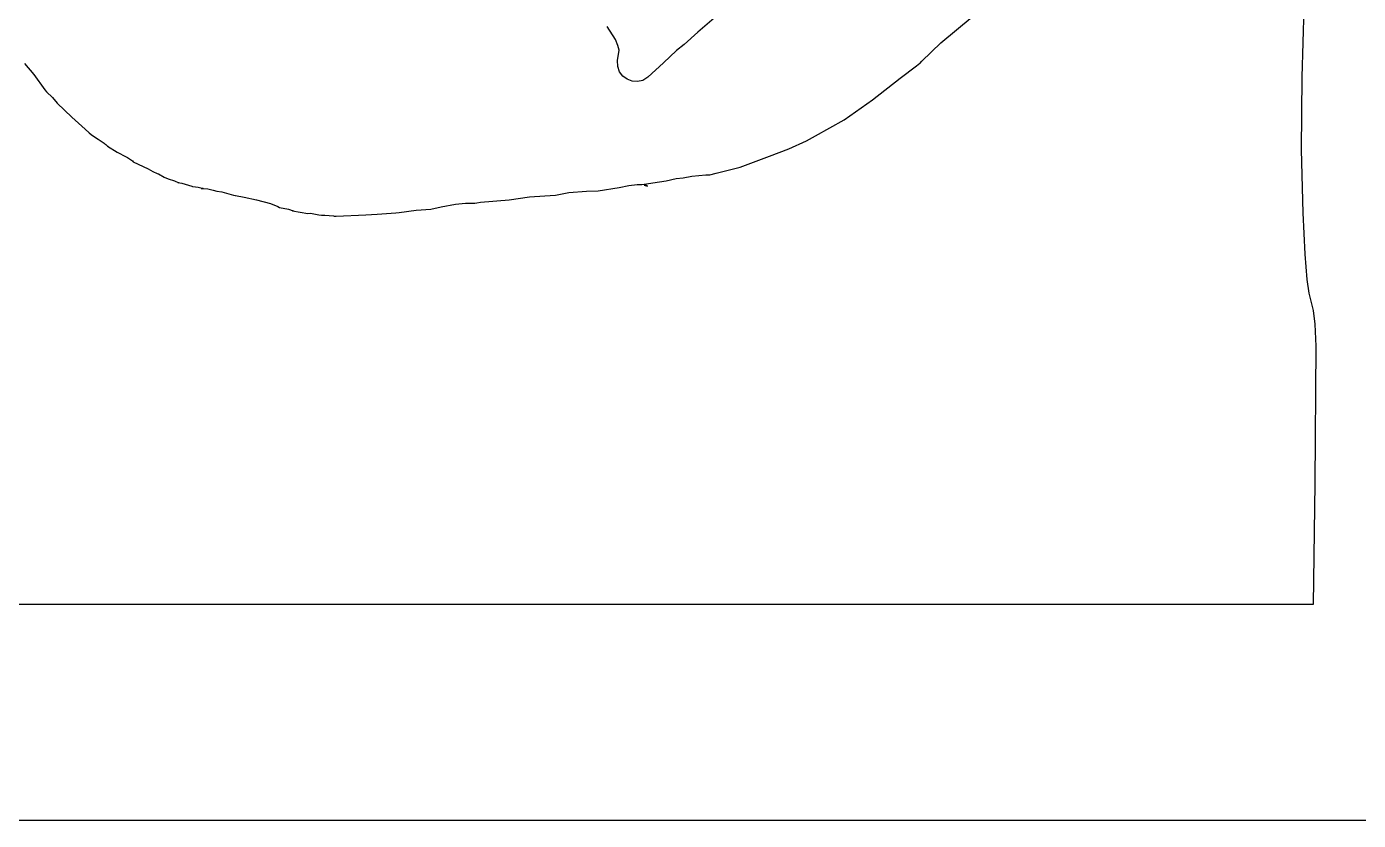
# Model space of a CAD drawing. Extents: x -67 to 553, y 0 to 8091.
# Drawn here: x 106.7 to 279.3, y 0 to 102.8 of the extents above; entities that cross this region are included whole.
import ezdxf

# ---------------------------------------------------------------- set-up
doc = ezdxf.new("R2010")
doc.units = 0

msp = doc.modelspace()

# ---------------------------------------------------------------- linework, layer by layer
at = {"layer": 'Calque_1'}
for p, q in [((272.199074, 105.278097), (271.91559, 96.263125)), ((195.808, 103.938), (193.70322, 102.0854)), ((225.184, 100.714), (229.2091, 104.08119)), ((183.016, 101.147), (181.922, 102.8219)), ((193.703, 102.085), (191.91709, 100.4866)), ((183.309, 100.394), (183.016503, 101.1474)), ((183.474, 99.7844), (183.308583, 100.393698)), ((191.917, 100.487), (190.919099, 99.724302)), ((222.713, 98.3457), (225.1837, 100.7136)), ((183.297, 98.4177), (183.473821, 99.7845)), ((183.31498, 97.643834), (183.29768, 98.4177)), ((190.919, 99.724), (189.223928, 98.129913)), ((222.429573, 98.055175), (222.713397, 98.345602)), ((106.466, 98.0587), (107.668, 96.6299)), ((107.668, 96.6299), (109.10871, 94.6424)), ((183.553618, 96.966914), (183.31498, 97.643834)), ((183.970514, 96.410575), (183.553618, 96.966914)), ((189.223928, 98.129913), (187.22053, 96.2647)), ((219.909, 96.1309), (221.99409, 97.7608)), ((221.995, 97.7608), (222.445388, 98.081949)), ((222.454, 98.0604), (222.429573, 98.055175)), ((222.445388, 98.081949), (222.454401, 98.060498)), ((184.522585, 95.998451), (183.970514, 96.410575)), ((185.166751, 95.754177), (184.522585, 95.998451)), ((185.859929, 95.701388), (185.166751, 95.754177)), ((186.55904, 95.863717), (185.859929, 95.701388)), ((187.221, 96.2648), (186.55904, 95.863717)), ((216.302951, 93.347911), (219.909, 96.13089)), ((271.91559, 96.263125), (271.86149, 86.8809)), ((109.108, 94.6424), (109.319802, 94.3612)), ((109.319802, 94.3612), (109.301278, 94.378801)), ((109.302, 94.3788), (110.083816, 93.623799)), ((110.083, 93.6238), (110.689186, 92.913802)), ((212.634, 90.7627), (216.302951, 93.347911)), ((110.69, 92.9138), (112.5824, 91.0938)), ((112.582, 91.0938), (114.31571, 89.5373)), ((208.95, 88.6781), (212.63461, 90.7627)), ((114.316, 89.5373), (114.8163, 89.082003)), ((114.816, 89.082), (115.091494, 88.846862)), ((115.091494, 88.846862), (115.118286, 88.8143)), ((115.118, 88.8143), (116.019699, 88.2402)), ((116.02, 88.2402), (116.794593, 87.724501)), ((205.461187, 86.980287), (207.7654, 88.0084)), ((207.765, 88.0084), (208.94988, 88.678099)), ((116.795, 87.7245), (116.886017, 87.6585)), ((116.886, 87.6585), (117.011598, 87.556199)), ((117.011, 87.5562), (117.174803, 87.400202)), ((117.175, 87.4002), (117.202993, 87.367199)), ((117.202993, 87.367199), (117.213047, 87.357197)), ((117.213, 87.3572), (118.4853, 86.544901)), ((118.485, 86.5449), (119.61051, 85.955301)), ((202.976, 86.0271), (205.461187, 86.980287)), ((271.861, 86.8807), (272.050184, 78.722741)), ((119.611, 85.9553), (119.802188, 85.851398)), ((119.802, 85.8514), (120.433219, 85.423638)), ((120.433219, 85.423638), (120.533202, 85.317101)), ((120.533, 85.3171), (122.46419, 84.391001)), ((196.068, 83.8459), (199.16711, 84.613199)), ((199.167, 84.6132), (202.97549, 86.0271)), ((122.464, 84.391), (123.084103, 84.040099)), ((123.085, 84.0401), (123.641603, 83.811701)), ((123.641, 83.8117), (123.801708, 83.737701)), ((123.802, 83.7377), (124.5554, 83.3005)), ((124.555, 83.3005), (125.086283, 83.096398)), ((125.087, 83.0964), (125.875008, 82.828703)), ((125.875, 82.8287), (126.441393, 82.589498)), ((188.699, 82.7374), (189.579109, 82.8464)), ((189.579, 82.8464), (190.86321, 83.1606)), ((190.864, 83.1606), (190.864, 83.1611)), ((190.864, 83.1611), (190.896, 83.1611)), ((190.896, 83.1611), (191.769812, 83.2451)), ((191.769, 83.2451), (192.8966, 83.4512)), ((192.897, 83.4512), (194.74339, 83.605201)), ((194.743, 83.6052), (194.753, 83.6052)), ((194.753, 83.6052), (195.250099, 83.642199)), ((195.25, 83.6422), (196.067482, 83.8459)), ((126.441, 82.5895), (126.315303, 82.646626)), ((126.315303, 82.646626), (126.854411, 82.539502)), ((126.854, 82.5395), (127.687489, 82.293499)), ((127.688, 82.2935), (128.138109, 82.145701)), ((128.138, 82.1457), (128.23198, 82.119692)), ((128.232, 82.1197), (128.279, 82.1197)), ((128.279, 82.1197), (128.943606, 82.023701)), ((128.944, 82.0237), (129.464607, 81.905599)), ((129.359, 81.8482), (130.228684, 81.816199)), ((129.389425, 81.848328), (129.359394, 81.848199)), ((129.594, 81.8582), (129.389425, 81.848328)), ((129.464607, 81.905599), (129.468483, 81.884699)), ((129.468, 81.8847), (129.603916, 81.858691)), ((129.604, 81.8587), (129.594, 81.8587)), ((129.594, 81.8587), (129.594, 81.8581)), ((130.229, 81.8162), (130.912206, 81.6565)), ((130.912, 81.6565), (131.384307, 81.517001)), ((131.385, 81.517), (132.031006, 81.413101)), ((132.031, 81.4131), (133.52597, 81.011101)), ((175.244, 81.0102), (176.9958, 81.352901)), ((176.996, 81.3534), (179.28387, 81.508625)), ((176.996, 81.3529), (176.996, 81.3534)), ((179.28387, 81.508625), (180.77509, 81.535298)), ((180.775, 81.5353), (183.4819, 81.961601)), ((183.482, 81.9616), (184.7547, 82.226699)), ((184.754, 82.2267), (184.764, 82.2267)), ((184.764, 82.2267), (185.8058, 82.3714)), ((185.806, 82.3714), (186.337309, 82.382407)), ((186.337, 82.3824), (186.421984, 82.361392)), ((186.422, 82.3614), (186.744394, 82.399399)), ((186.717719, 82.301504), (186.717613, 82.300975)), ((186.88102, 82.276501), (186.717719, 82.301504)), ((186.718, 82.3011), (187.158795, 82.160501)), ((186.745, 82.3994), (188.6994, 82.737399)), ((186.936, 82.2665), (186.88102, 82.276501)), ((187.086, 82.1955), (186.93659, 82.266501)), ((187.159, 82.1605), (187.086002, 82.195499)), ((133.526, 81.0111), (133.755923, 80.955098)), ((133.755, 80.9551), (133.815, 80.9551)), ((133.815, 80.9551), (134.92252, 80.742701)), ((134.923, 80.7427), (136.534327, 80.404726)), ((136.534327, 80.404726), (138.33879, 79.898302)), ((138.339, 79.8983), (139.275518, 79.525375)), ((139.275518, 79.525375), (139.4883, 79.3965)), ((139.488, 79.3965), (140.65949, 79.157701)), ((159.09, 79.1696), (160.419097, 79.470411)), ((160.419097, 79.470411), (162.31249, 79.827999)), ((162.312, 79.828), (163.59099, 79.938598)), ((163.591, 79.9386), (163.94652, 79.969601)), ((163.947, 79.9701), (164.817293, 79.960099)), ((163.947, 79.9696), (163.947, 79.9701)), ((164.817, 79.9601), (165.043298, 80.0021)), ((165.043, 80.0021), (165.525097, 80.092101)), ((165.526, 80.0926), (169.25659, 80.393799)), ((165.526, 80.0921), (165.526, 80.0926)), ((169.256, 80.3938), (171.85841, 80.774202)), ((171.859, 80.7742), (173.85009, 80.913199)), ((173.85, 80.9132), (175.24419, 81.010199)), ((140.66, 79.1577), (141.266394, 78.973251)), ((141.196, 78.964), (143.1504, 78.621299)), ((141.266394, 78.973251), (141.196892, 78.964001)), ((143.151, 78.6213), (143.514659, 78.640476)), ((143.514659, 78.640476), (144.60462, 78.462701)), ((144.604, 78.4627), (144.942984, 78.405701)), ((144.943, 78.4057), (145.367312, 78.4057)), ((145.368, 78.4057), (145.387, 78.4057)), ((145.387, 78.4057), (146.5006, 78.303899)), ((146.5, 78.3039), (146.557997, 78.289904)), ((146.558, 78.2899), (146.823588, 78.279899)), ((146.824, 78.2799), (150.67501, 78.436999)), ((150.675, 78.437), (152.16479, 78.5377)), ((152.165, 78.5377), (154.54471, 78.6804)), ((154.544, 78.6804), (154.993077, 78.7464)), ((154.993, 78.7464), (157.18301, 79.067299)), ((157.183, 79.0673), (159.0894, 79.169601)), ((272.050184, 78.722741), (272.3037, 73.328175)), ((272.3037, 73.328175), (272.585197, 70.065972)), ((272.585197, 70.065972), (272.858319, 68.3051)), ((272.858, 68.3051), (273.406176, 66.040826)), ((273.406176, 66.040826), (273.624069, 64.281907)), ((273.624069, 64.281907), (273.731388, 61.43011)), ((273.744, 61.4301), (273.634241, 43.634841)), ((273.732, 61.4301), (273.744, 61.4301)), ((273.634241, 43.634841), (273.40028, 27.9722)), ((273.4, 27.9722), (-37.0437, 27.9722)), ((485.738, 0.00037), (-65.2608, 0.00037))]:
    msp.add_line(p, q, dxfattribs=at)

doc.saveas('drawing.dxf')
